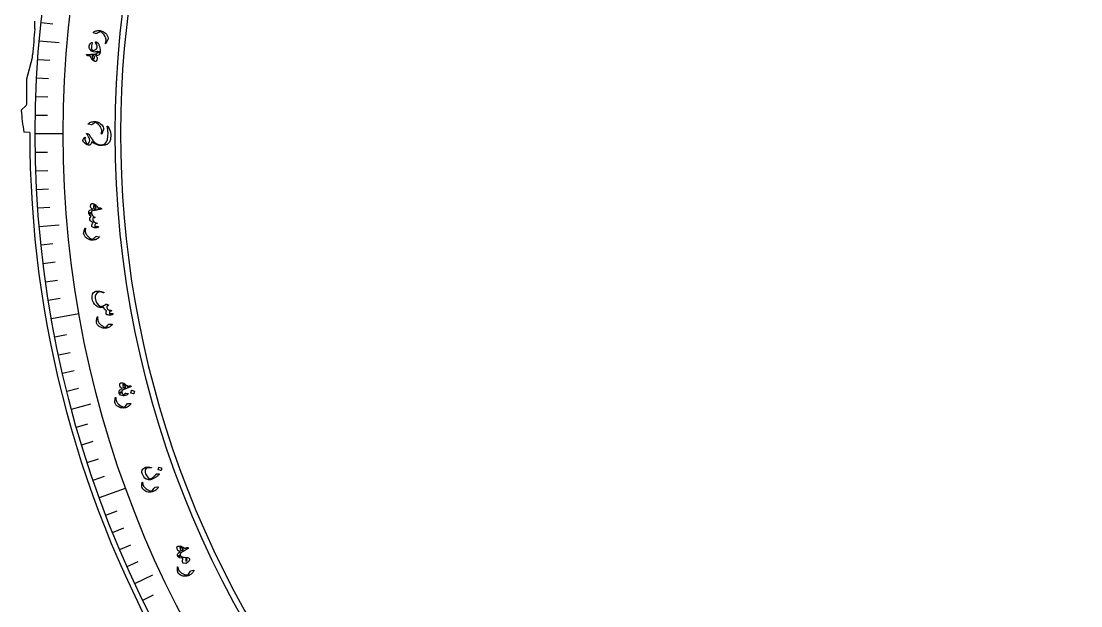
# Model space of a CAD drawing. Header units: millimetres. Extents: x -86 to 86, y -85 to 109.
# Drawn here: x -85.7 to -1.4, y -37.5 to 8.9 of the extents above; entities that cross this region are included whole.
import ezdxf

# ---------------------------------------------------------------- set-up
doc = ezdxf.new("R2010")
doc.units = ezdxf.units.MM
for name, color, linetype in [('CUT_INNER', 6, 'Continuous'), ('CUT_OUTER', 1, 'Continuous'), ('ENGRAVE', 7, 'Continuous'), ('ENGRAVE_FINE', 8, 'Continuous'), ('TEXT', 5, 'Continuous')]:
    doc.layers.add(name, color=color, linetype=linetype)

msp = doc.modelspace()

# ---------------------------------------------------------------- linework, layer by layer
at = {"layer": 'CUT_INNER'}
msp.add_arc((0, 0), 77.775, 126.210938, 87.539062, dxfattribs=at)
at = {"layer": 'CUT_OUTER'}
for points in [[(-84.5903, 8.3354), (-84.5903, 8.9359)], [(-85.2439, 2.3554), (-85.2439, 4.3606), (-85.2438, 4.3639), (-85.2431, 4.3671), (-84.784, 6.0506), (-84.7697, 6.253)], [(-85.6798, 1.8572), (-85.6773, 1.8599), (-85.2879, 2.2494)], [(-84.9997, 0.0938), (-85.4586, 0.1129), (-85.4622, 0.1132)]]:
    msp.add_lwpolyline(points, dxfattribs=at)
for centre, radius, start, end in [((-0.0796, 0.0064), 84.9202, 174.371327, 175.781581), ((-68.2463, 3.1465), 17.4811, 184.229735, 189.992433), ((-85.3939, 2.3554), 0.15, 315, 360), ((0.0001, -0.0001), 84.9999, 179.936691, 0.00008)]:
    msp.add_arc(centre, radius, start, end, dxfattribs=at)
at = {"layer": 'ENGRAVE'}
for points in [[(-84.2447, 7.3705), (-82.6612, 7.2319)], [(-84.5665, 0), (-82.3412, 0)], [(-84.2447, -7.3705), (-82.6612, -7.2319)], [(-83.2817, -14.6848), (-81.0903, -14.2984)], [(-81.685, -21.8874), (-80.1496, -21.476)], [(-79.4665, -28.9234), (-77.3754, -28.1623)], [(-76.6433, -35.7393), (-75.2027, -35.0676)]]:
    msp.add_lwpolyline(points, dxfattribs=at)
for radius in [84.5665, 82.3412, 78.2085]:
    msp.add_circle((0, 0), radius, dxfattribs=at)
at = {"layer": 'ENGRAVE_FINE'}
for points in [[(-84.1032, 8.8396), (-83.1548, 8.7399)], [(-84.3605, 5.8991), (-83.4091, 5.8325)], [(-84.4506, 4.4259), (-83.4982, 4.376)], [(-84.515, 2.9513), (-83.5619, 2.918)], [(-84.5536, 1.4759), (-83.6001, 1.4592)], [(-84.5536, -1.4759), (-83.6001, -1.4592)], [(-84.515, -2.9513), (-83.5619, -2.918)], [(-84.4506, -4.4259), (-83.4982, -4.376)], [(-84.3605, -5.8991), (-83.4091, -5.8325)], [(-84.1032, -8.8396), (-83.1548, -8.7399)], [(-83.9362, -10.3061), (-82.9896, -10.1898)], [(-83.7435, -11.7694), (-82.7991, -11.6367)], [(-83.5253, -13.2291), (-82.5834, -13.0799)], [(-83.0128, -16.136), (-82.0766, -15.9541)], [(-82.7185, -17.5824), (-81.7857, -17.3841)], [(-82.3991, -19.0233), (-81.4698, -18.8088)], [(-82.0545, -20.4585), (-81.1291, -20.2278)], [(-81.2905, -23.3097), (-80.3738, -23.0468)], [(-80.8713, -24.7249), (-79.9593, -24.446)], [(-80.4275, -26.1325), (-79.5205, -25.8378)], [(-79.9592, -27.5322), (-79.0575, -27.2217)], [(-78.9496, -30.3059), (-78.0593, -29.9641)], [(-78.4087, -31.6792), (-77.5244, -31.3219)], [(-77.8439, -33.0428), (-76.966, -32.6701)], [(-77.2553, -34.3963), (-76.3841, -34.0084)], [(-76.0079, -37.0715), (-75.1507, -36.6534)]]:
    msp.add_lwpolyline(points, dxfattribs=at)
at = {"layer": 'TEXT'}
for points in [[(-79.9352, 8.0247), (-79.9393, 8.0265), (-79.9426, 8.0285), (-79.9449, 8.0307), (-79.9463, 8.033), (-79.9462, 8.0398), (-79.9424, 8.0476), (-79.935, 8.0566), (-79.9238, 8.0667), (-79.8681, 8.1048), (-79.8051, 8.1361), (-79.7346, 8.1606), (-79.6568, 8.1783), (-79.5737, 8.1897), (-79.4927, 8.1936), (-79.4136, 8.1899), (-79.3365, 8.1787), (-79.2367, 8.1473), (-79.1423, 8.1029), (-79.0535, 8.0455), (-78.9701, 7.9752), (-78.8963, 7.8939), (-78.8386, 7.8036), (-78.7968, 7.7045), (-78.771, 7.5964), (-78.7677, 7.5677), (-78.7687, 7.5395), (-78.7742, 7.5117), (-78.7841, 7.4844), (-78.8131, 7.4219), (-78.8398, 7.3655), (-78.8643, 7.3152), (-78.8865, 7.271), (-78.9065, 7.233), (-78.9242, 7.2015), (-78.9397, 7.1764), (-78.9529, 7.1578), (-78.9569, 7.154), (-78.9607, 7.1514), (-78.9644, 7.15), (-78.968, 7.1497), (-78.9725, 7.1506), (-78.9767, 7.1523), (-78.9805, 7.1548), (-78.9839, 7.1582), (-78.9864, 7.1624), (-78.9873, 7.1674), (-78.9866, 7.1731), (-78.9844, 7.1795), (-78.9698, 7.2187), (-78.9574, 7.2562), (-78.947, 7.2922), (-78.9386, 7.3266), (-78.9324, 7.3596), (-78.9281, 7.3917), (-78.9258, 7.4228), (-78.9256, 7.4529), (-78.9276, 7.4832), (-78.932, 7.5147), (-78.9388, 7.5475), (-78.948, 7.5815), (-78.9598, 7.6168), (-78.9742, 7.6535), (-78.9913, 7.6915), (-79.0112, 7.7307), (-79.0763, 7.8421), (-79.1494, 7.9393), (-79.2303, 8.0224), (-79.3192, 8.0913), (-79.3265, 8.0959), (-79.3351, 8.0989), (-79.3451, 8.1002), (-79.3565, 8.0999), (-79.4254, 8.0819), (-79.5031, 8.0505), (-79.5896, 8.0056), (-79.6849, 7.9471), (-79.6908, 7.9447), (-79.6961, 7.9434), (-79.7005, 7.9433), (-79.7043, 7.9442)], [(-79.7286, 7.2901), (-79.5924, 7.2134), (-79.5791, 7.204), (-79.5684, 7.1951), (-79.5603, 7.1868), (-79.5549, 7.179), (-79.533, 7.14), (-79.5129, 7.0986), (-79.4947, 7.0546), (-79.4783, 7.0081), (-79.4634, 6.9593), (-79.4497, 6.9082), (-79.4373, 6.8549), (-79.426, 6.7993), (-79.4098, 6.6958), (-79.4019, 6.605), (-79.4024, 6.5268), (-79.4113, 6.4611), (-79.4249, 6.4368), (-79.4491, 6.422), (-79.4838, 6.4167), (-79.5291, 6.4208), (-79.5695, 6.4301), (-79.599, 6.4413), (-79.6176, 6.4542), (-79.6253, 6.469), (-79.6251, 6.4714), (-79.625, 6.4737), (-79.6248, 6.4761), (-79.6246, 6.4784), (-79.6214, 6.4959), (-79.6194, 6.5131), (-79.6186, 6.5301), (-79.619, 6.547), (-79.6638, 6.5218), (-79.7126, 6.5035), (-79.7652, 6.492), (-79.8218, 6.4873), (-79.9219, 6.4941), (-80.0095, 6.5187), (-80.0846, 6.5612), (-80.1471, 6.6215), (-80.2039, 6.6973), (-80.2462, 6.7706), (-80.2741, 6.8411), (-80.2875, 6.909), (-80.2812, 6.9805), (-80.2476, 7.0591), (-80.1867, 7.1449), (-80.0986, 7.2377), (-80.0853, 7.2479), (-80.0717, 7.252), (-80.0577, 7.2502), (-80.0433, 7.2423), (-80.0326, 7.2319), (-80.0274, 7.2199), (-80.0277, 7.2063), (-80.0336, 7.1911), (-80.0758, 7.0822), (-80.0972, 6.9711), (-80.0977, 6.8578), (-80.0774, 6.7426), (-80.0623, 6.6963), (-80.0443, 6.6603), (-80.0234, 6.6345), (-79.9995, 6.6189), (-79.968, 6.613), (-79.9267, 6.6188), (-79.8755, 6.6364), (-79.8143, 6.6656), (-79.7519, 6.702), (-79.7045, 6.7374), (-79.6721, 6.7715), (-79.6546, 6.8046), (-79.6408, 6.8785), (-79.6429, 6.9542), (-79.6609, 7.0315), (-79.6947, 7.1106), (-79.7359, 7.1835), (-79.7552, 7.221), (-79.7657, 7.2506), (-79.7673, 7.2722), (-79.76, 7.2858), (-79.7523, 7.291), (-79.7444, 7.2934), (-79.7366, 7.2931), (-79.7286, 7.2901)], [(-80.4749, 6.2521), (-80.4886, 6.2672), (-80.4895, 6.2784), (-80.4776, 6.2856), (-80.4529, 6.2888), (-80.4381, 6.2893), (-80.4176, 6.2902), (-80.3914, 6.2916), (-80.3596, 6.2935), (-80.3217, 6.2956), (-80.2775, 6.2978), (-80.2271, 6.3002), (-80.1705, 6.3026), (-80.1147, 6.305), (-80.0649, 6.3072), (-80.0208, 6.309), (-79.9826, 6.3105), (-79.9504, 6.3118), (-79.9243, 6.3128), (-79.9044, 6.3135), (-79.8906, 6.314), (-79.8032, 6.3193), (-79.7348, 6.3314), (-79.6851, 6.3504), (-79.6543, 6.3762), (-79.6416, 6.3951), (-79.6324, 6.4184), (-79.6267, 6.4462), (-79.6246, 6.4784), (-79.6199, 6.4972), (-79.6094, 6.5111), (-79.593, 6.52), (-79.5708, 6.524), (-79.5444, 6.5239), (-79.5179, 6.5208), (-79.4915, 6.5148), (-79.4649, 6.5058), (-79.4425, 6.4952), (-79.4261, 6.4842), (-79.4157, 6.4729), (-79.4113, 6.4611), (-79.4169, 6.3994), (-79.4324, 6.3472), (-79.4579, 6.3043), (-79.4933, 6.2707), (-79.5436, 6.2441), (-79.6085, 6.224), (-79.6881, 6.2103), (-79.7824, 6.203), (-79.7283, 6.1652), (-79.6863, 6.1278), (-79.6565, 6.0907), (-79.6389, 6.054), (-79.6338, 6.0249), (-79.6335, 5.9912), (-79.638, 5.9528), (-79.6473, 5.9097), (-79.6611, 5.8645), (-79.6761, 5.8268), (-79.6923, 5.7966), (-79.7097, 5.774), (-79.7305, 5.7562), (-79.7518, 5.7449), (-79.7734, 5.7402), (-79.7955, 5.7421), (-79.8226, 5.7496), (-79.8525, 5.7611), (-79.885, 5.7767), (-79.9202, 5.7964), (-79.9555, 5.818), (-79.9834, 5.8368), (-80.0042, 5.8526), (-80.0177, 5.8655), (-80.0715, 5.9358), (-80.1213, 6.0118), (-80.1669, 6.0935), (-80.2085, 6.1811), (-80.2542, 6.1815), (-80.2937, 6.1823), (-80.3268, 6.1835), (-80.3537, 6.1851), (-80.3761, 6.1881), (-80.3959, 6.1937), (-80.4132, 6.2018), (-80.4279, 6.2124)], [(-80.0627, 6.1866), (-80.0398, 6.0982), (-80.009, 6.0224), (-79.9704, 5.9593), (-79.9239, 5.9087), (-79.9173, 5.9051), (-79.9111, 5.9048), (-79.9052, 5.9078), (-79.8997, 5.9141), (-79.8873, 5.938), (-79.8772, 5.9642), (-79.8695, 5.9927), (-79.8641, 6.0234), (-79.8611, 6.0564), (-79.8604, 6.0917), (-79.8621, 6.1292), (-79.8661, 6.169), (-79.8676, 6.1752), (-79.8705, 6.1819), (-79.8749, 6.1889), (-79.8807, 6.1964), (-79.9002, 6.1965), (-79.9206, 6.1962), (-79.942, 6.1955), (-79.9643, 6.1945), (-79.9875, 6.1931), (-80.0116, 6.1913), (-80.0367, 6.1891), (-80.0627, 6.1866)], [(-80.3334, 0.7545), (-80.3377, 0.7558), (-80.3411, 0.7575), (-80.3436, 0.7595), (-80.3453, 0.7617), (-80.3458, 0.7684), (-80.3427, 0.7766), (-80.3361, 0.7862), (-80.3259, 0.7973), (-80.2739, 0.8403), (-80.2139, 0.8771), (-80.146, 0.9079), (-80.0701, 0.9326), (-79.9884, 0.9515), (-79.908, 0.9627), (-79.8289, 0.9662), (-79.7511, 0.962), (-79.6489, 0.9398), (-79.5509, 0.9041), (-79.4573, 0.855), (-79.3679, 0.7925), (-79.287, 0.7182), (-79.2213, 0.6335), (-79.1707, 0.5386), (-79.1353, 0.4332), (-79.1293, 0.405), (-79.1278, 0.3768), (-79.1308, 0.3487), (-79.1382, 0.3205), (-79.1614, 0.2557), (-79.1829, 0.1971), (-79.2027, 0.1448), (-79.2208, 0.0987), (-79.2373, 0.0591), (-79.2521, 0.0262), (-79.2652, -0.0002), (-79.2767, -0.02), (-79.2803, -0.0241), (-79.2839, -0.0271), (-79.2874, -0.0288), (-79.291, -0.0294), (-79.2956, -0.029), (-79.2999, -0.0276), (-79.3039, -0.0254), (-79.3076, -0.0224), (-79.3105, -0.0184), (-79.3118, -0.0135), (-79.3116, -0.0078), (-79.31, -0.0012), (-79.2991, 0.0391), (-79.2901, 0.0776), (-79.283, 0.1144), (-79.2778, 0.1494), (-79.2745, 0.1829), (-79.2732, 0.2152), (-79.2737, 0.2464), (-79.2762, 0.2764), (-79.281, 0.3063), (-79.2882, 0.3373), (-79.2979, 0.3693), (-79.3102, 0.4024), (-79.3251, 0.4366), (-79.3428, 0.4718), (-79.3633, 0.508), (-79.3866, 0.5453), (-79.4616, 0.6503), (-79.5431, 0.7406), (-79.6312, 0.816), (-79.726, 0.8765), (-79.7336, 0.8805), (-79.7425, 0.8826), (-79.7526, 0.883), (-79.7639, 0.8817), (-79.8309, 0.8575), (-79.9055, 0.8192), (-79.9876, 0.7666), (-80.0772, 0.6998), (-80.0829, 0.6969), (-80.0879, 0.6951), (-80.0924, 0.6946), (-80.0962, 0.6952)], [(-80.7626, -0.6051), (-80.773, -0.5676), (-80.7727, -0.5267), (-80.7617, -0.4824), (-80.7399, -0.4348), (-80.7257, -0.4106), (-80.7114, -0.3883), (-80.6968, -0.3679), (-80.6821, -0.3495), (-80.6674, -0.3331), (-80.6528, -0.3186), (-80.6384, -0.3061), (-80.6241, -0.2955), (-80.6102, -0.2884), (-80.6015, -0.2912), (-80.5982, -0.3039), (-80.6002, -0.3265), (-80.609, -0.4696), (-80.5772, -0.6019), (-80.5049, -0.7234), (-80.3921, -0.8337), (-80.3848, -0.8368), (-80.3772, -0.8366), (-80.3694, -0.8331), (-80.3613, -0.8263), (-80.297, -0.7386), (-80.2548, -0.6442), (-80.2344, -0.5428), (-80.236, -0.4345), (-80.2399, -0.415), (-80.2493, -0.3899), (-80.264, -0.3592), (-80.284, -0.3228), (-80.3247, -0.2565), (-80.3605, -0.1979), (-80.3915, -0.147), (-80.4177, -0.1038), (-80.4392, -0.0683), (-80.4558, -0.0406), (-80.4677, -0.0206), (-80.4749, -0.0084), (-80.4804, 0.0091), (-80.4755, 0.0185), (-80.4602, 0.0198), (-80.4345, 0.0131), (-80.367, -0.0127), (-80.3168, -0.0352), (-80.2838, -0.0543), (-80.268, -0.0703), (-80.2447, -0.1193), (-80.2176, -0.1711), (-80.1868, -0.2257), (-80.1522, -0.283), (-80.1139, -0.3431), (-80.0718, -0.406), (-80.0259, -0.4716), (-79.9762, -0.5399), (-79.8529, -0.6765), (-79.7086, -0.7793), (-79.5434, -0.8485), (-79.3574, -0.8842), (-79.2563, -0.8849), (-79.1626, -0.868), (-79.0762, -0.8336), (-78.9971, -0.7818), (-78.8916, -0.6536), (-78.8201, -0.466), (-78.7823, -0.219), (-78.7775, 0.0877), (-78.7804, 0.1351), (-78.7844, 0.1861), (-78.7896, 0.2409), (-78.796, 0.2993), (-78.8036, 0.3612), (-78.8126, 0.4265), (-78.823, 0.4952), (-78.8349, 0.5673), (-78.8361, 0.5797), (-78.8353, 0.5889), (-78.8325, 0.5949), (-78.8275, 0.5976), (-78.8036, 0.5859), (-78.7673, 0.5393), (-78.7188, 0.458), (-78.6579, 0.3419), (-78.6244, 0.2715), (-78.5995, 0.2099), (-78.5832, 0.1571), (-78.5754, 0.1131), (-78.5629, -0.0507), (-78.5609, -0.1993), (-78.5694, -0.3328), (-78.5884, -0.4512), (-78.6716, -0.6752), (-78.8058, -0.8337), (-78.9912, -0.9265), (-79.2282, -0.9533), (-79.4777, -0.9295), (-79.6981, -0.8703), (-79.8894, -0.7755), (-80.0515, -0.6449), (-80.0891, -0.7311), (-80.1273, -0.8013), (-80.1663, -0.8555), (-80.206, -0.8937), (-80.2221, -0.9041), (-80.2397, -0.9113), (-80.2588, -0.9153), (-80.2795, -0.916), (-80.3351, -0.9084), (-80.3879, -0.8963), (-80.4377, -0.8797), (-80.4846, -0.8586), (-80.579, -0.8024), (-80.6569, -0.7413), (-80.7181, -0.6756), (-80.7626, -0.6051)], [(-79.2916, -5.9495), (-79.2757, -5.9622), (-79.2731, -5.973), (-79.2838, -5.9817), (-79.3077, -5.9886), (-79.3222, -5.9913), (-79.3423, -5.9953), (-79.368, -6.0007), (-79.3993, -6.0073), (-79.4364, -6.0152), (-79.4796, -6.0241), (-79.5291, -6.0341), (-79.5847, -6.0451), (-79.6394, -6.056), (-79.6884, -6.0658), (-79.7316, -6.0744), (-79.7691, -6.0817), (-79.8007, -6.088), (-79.8264, -6.093), (-79.846, -6.0968), (-79.8595, -6.0994), (-79.945, -6.1181), (-80.0108, -6.1408), (-80.0568, -6.1673), (-80.0833, -6.1977), (-80.0928, -6.2185), (-80.0982, -6.2431), (-80.0994, -6.2716), (-80.0964, -6.304), (-80.098, -6.3234), (-80.1062, -6.3388), (-80.1209, -6.3503), (-80.1422, -6.3578), (-80.1683, -6.362), (-80.1949, -6.3632), (-80.222, -6.3614), (-80.2496, -6.3567), (-80.2734, -6.3498), (-80.2914, -6.3415), (-80.3035, -6.3318), (-80.3097, -6.3207), (-80.314, -6.2583), (-80.3069, -6.2036), (-80.2885, -6.1568), (-80.2587, -6.1179), (-80.2131, -6.0836), (-80.1521, -6.0535), (-80.0755, -6.0277), (-79.9834, -6.0062), (-80.0427, -5.9769), (-80.0898, -5.9461), (-80.1248, -5.9137), (-80.1477, -5.8798), (-80.1571, -5.8517), (-80.1624, -5.8181), (-80.1636, -5.7792), (-80.1606, -5.7349), (-80.1535, -5.688), (-80.1441, -5.6483), (-80.1324, -5.616), (-80.1184, -5.5909), (-80.1003, -5.5703), (-80.0809, -5.5561), (-80.0601, -5.5484), (-80.038, -5.5471), (-80.0101, -5.5507), (-79.9789, -5.558), (-79.9445, -5.5688), (-79.9068, -5.5833), (-79.8689, -5.5997), (-79.8385, -5.6143), (-79.8157, -5.6269), (-79.8005, -5.6378), (-79.7372, -5.6993), (-79.6769, -5.7669), (-79.6197, -5.8405), (-79.5655, -5.9202), (-79.5203, -5.9137), (-79.4812, -5.9086), (-79.4482, -5.9048), (-79.4214, -5.9024), (-79.3988, -5.902), (-79.3784, -5.9045), (-79.3601, -5.9098), (-79.344, -5.9179)], [(-79.7089, -5.9475), (-79.7447, -5.8639), (-79.7864, -5.7938), (-79.8338, -5.7371), (-79.8871, -5.6939), (-79.8941, -5.6913), (-79.9003, -5.6919), (-79.9057, -5.6957), (-79.9103, -5.7027), (-79.9191, -5.7282), (-79.9253, -5.7556), (-79.9287, -5.7849), (-79.9295, -5.8161), (-79.9276, -5.8492), (-79.9231, -5.8842), (-79.9158, -5.9211), (-79.9058, -5.9598), (-79.9035, -5.9658), (-79.8996, -5.9719), (-79.8942, -5.9782), (-79.8873, -5.9847), (-79.868, -5.9818), (-79.8478, -5.9784), (-79.8268, -5.9746), (-79.8049, -5.9702), (-79.7822, -5.9653), (-79.7586, -5.9599), (-79.7342, -5.9539), (-79.7089, -5.9475)], [(-79.5358, -7.4129), (-79.5318, -7.4178), (-79.5324, -7.4239), (-79.5377, -7.4314), (-79.5476, -7.4402), (-79.5649, -7.4503), (-79.59, -7.4591), (-79.6231, -7.4665), (-79.664, -7.4726), (-79.7107, -7.4777), (-79.7565, -7.4795), (-79.8014, -7.4778), (-79.8454, -7.4729), (-79.9319, -7.4543), (-79.995, -7.4306), (-80.0347, -7.4016), (-80.051, -7.3675), (-80.0537, -7.2835), (-80.039, -7.2042), (-80.0067, -7.1296), (-79.957, -7.0599), (-80.0484, -7.0231), (-80.1212, -6.9762), (-80.1755, -6.9192), (-80.2113, -6.8521), (-80.224, -6.7796), (-80.2118, -6.7041), (-80.1748, -6.6257), (-80.1129, -6.5445), (-80.1956, -6.4896), (-80.256, -6.4339), (-80.294, -6.3776), (-80.3097, -6.3207), (-80.3041, -6.3086), (-80.2854, -6.2961), (-80.2537, -6.2831), (-80.2088, -6.2697), (-80.164, -6.2626), (-80.1304, -6.266), (-80.1079, -6.2797), (-80.0964, -6.304), (-80.063, -6.4116), (-80.0071, -6.5036), (-79.9289, -6.5799), (-79.8283, -6.6405), (-79.8228, -6.6438), (-79.8188, -6.6474), (-79.8162, -6.6516), (-79.8151, -6.6561), (-79.8152, -6.6618), (-79.8165, -6.6669), (-79.8191, -6.6716), (-79.823, -6.6758), (-79.8355, -6.6791), (-79.8576, -6.6757), (-79.8891, -6.6657), (-79.9302, -6.649), (-79.9583, -6.6777), (-79.9773, -6.7204), (-79.987, -6.7769), (-79.9874, -6.8473), (-79.9617, -6.9328), (-79.8957, -7.0037), (-79.7895, -7.0599), (-79.643, -7.1012), (-79.6356, -7.1032), (-79.6301, -7.106), (-79.6266, -7.1096), (-79.6252, -7.1139), (-79.6252, -7.1206), (-79.6265, -7.1266), (-79.629, -7.1317), (-79.6328, -7.136), (-79.6384, -7.1395), (-79.6442, -7.1418), (-79.6501, -7.143), (-79.656, -7.1429), (-79.7576, -7.1281), (-79.7797, -7.158), (-79.7983, -7.1932), (-79.8134, -7.2339), (-79.825, -7.2798), (-79.8313, -7.3242), (-79.8305, -7.3574), (-79.8226, -7.3795), (-79.8077, -7.3905), (-79.7863, -7.3926), (-79.7567, -7.3876), (-79.7187, -7.3755), (-79.6724, -7.3565), (-79.6587, -7.3578), (-79.6314, -7.3676), (-79.5904, -7.386), (-79.5358, -7.4129)], [(-79.4739, -8.1905), (-79.4695, -8.1914), (-79.4659, -8.1926), (-79.4632, -8.1943), (-79.4613, -8.1963), (-79.4601, -8.2029), (-79.4622, -8.2113), (-79.4677, -8.2216), (-79.4766, -8.2337), (-79.5234, -8.282), (-79.5788, -8.3254), (-79.6427, -8.3638), (-79.7153, -8.3971), (-79.7941, -8.4254), (-79.8727, -8.446), (-79.9508, -8.4588), (-80.0286, -8.4637), (-80.1327, -8.4534), (-80.2342, -8.4289), (-80.333, -8.3902), (-80.429, -8.3372), (-80.5179, -8.2709), (-80.5927, -8.1922), (-80.6534, -8.1011), (-80.7, -7.9975), (-80.7089, -7.9694), (-80.7134, -7.9408), (-80.7134, -7.9118), (-80.709, -7.8824), (-80.6925, -7.8139), (-80.6771, -7.7521), (-80.6626, -7.6969), (-80.6491, -7.6483), (-80.6366, -7.6064), (-80.625, -7.5715), (-80.6144, -7.5434), (-80.6048, -7.5222), (-80.6017, -7.5177), (-80.5984, -7.5144), (-80.595, -7.5123), (-80.5915, -7.5113), (-80.5869, -7.5113), (-80.5825, -7.5123), (-80.5783, -7.5142), (-80.5743, -7.517), (-80.5711, -7.5207), (-80.5693, -7.5255), (-80.5689, -7.5314), (-80.5699, -7.5383), (-80.5769, -7.5802), (-80.5822, -7.6202), (-80.5857, -7.6582), (-80.5874, -7.6943), (-80.5873, -7.7287), (-80.5854, -7.7617), (-80.5817, -7.7933), (-80.5762, -7.8235), (-80.5684, -7.8535), (-80.558, -7.8842), (-80.545, -7.9157), (-80.5293, -7.948), (-80.5109, -7.9811), (-80.4895, -8.015), (-80.4653, -8.0495), (-80.4381, -8.0849), (-80.352, -8.183), (-80.2608, -8.265), (-80.1647, -8.3309), (-80.0636, -8.3809), (-80.0555, -8.384), (-80.0464, -8.3851), (-80.0363, -8.3844), (-80.0252, -8.3817), (-79.9615, -8.3499), (-79.8918, -8.303), (-79.8162, -8.2413), (-79.7346, -8.1648), (-79.7293, -8.1612), (-79.7245, -8.1589), (-79.7201, -8.1579), (-79.7162, -8.1581)], [(-78.4019, -14.2986), (-78.391, -14.3008), (-78.3827, -14.3047), (-78.3771, -14.3103), (-78.3743, -14.3176), (-78.3737, -14.3276), (-78.3757, -14.3365), (-78.3803, -14.3444), (-78.3875, -14.3513), (-78.4143, -14.3699), (-78.4488, -14.386), (-78.491, -14.3996), (-78.5409, -14.4107), (-78.624, -14.4206), (-78.7048, -14.4196), (-78.7835, -14.4076), (-78.8599, -14.3846), (-78.8789, -14.3753), (-78.8944, -14.3642), (-78.9063, -14.3513), (-78.9145, -14.3365), (-78.9286, -14.2799), (-78.9296, -14.2165), (-78.9176, -14.1462), (-78.8926, -14.0691), (-78.9844, -14.0242), (-79.0508, -13.9636), (-79.0918, -13.8872), (-79.1075, -13.7951), (-79.1574, -13.8008), (-79.2057, -13.8047), (-79.2523, -13.807), (-79.2972, -13.8076), (-79.3407, -13.8066), (-79.3831, -13.8041), (-79.4245, -13.8), (-79.4648, -13.7943), (-79.5385, -13.7776), (-79.6088, -13.7499), (-79.6754, -13.7112), (-79.7386, -13.6615), (-79.8528, -13.5392), (-79.9413, -13.404), (-80.0039, -13.2561), (-80.0406, -13.0955), (-80.0458, -12.9088), (-80.0049, -12.7541), (-79.9179, -12.6316), (-79.7852, -12.5414), (-79.735, -12.5241), (-79.6742, -12.513), (-79.6027, -12.5081), (-79.5207, -12.5095), (-79.4297, -12.5179), (-79.3338, -12.5349), (-79.2329, -12.5604), (-79.127, -12.5943), (-79.1202, -12.5973), (-79.115, -12.6015), (-79.1115, -12.6068), (-79.1096, -12.6132), (-79.1091, -12.6199), (-79.1099, -12.6259), (-79.1121, -12.6312), (-79.1156, -12.6358), (-79.1212, -12.6394), (-79.1273, -12.6413), (-79.1341, -12.6415), (-79.1414, -12.64), (-79.2819, -12.5979), (-79.3956, -12.5743), (-79.4825, -12.5693), (-79.5428, -12.5831), (-79.6676, -12.664), (-79.7502, -12.7736), (-79.7904, -12.9118), (-79.7881, -13.0785), (-79.7361, -13.3037), (-79.6466, -13.4865), (-79.5199, -13.6268), (-79.3562, -13.7245), (-79.2623, -13.7078), (-79.1657, -13.6752), (-79.0664, -13.6268), (-78.9644, -13.5626), (-78.9542, -13.555), (-78.9448, -13.5502), (-78.9361, -13.5483), (-78.9281, -13.5492), (-78.8998, -13.5573), (-78.8732, -13.5651), (-78.8483, -13.5725), (-78.8252, -13.5797), (-78.804, -13.5866), (-78.7851, -13.5932), (-78.7686, -13.5997), (-78.7543, -13.606), (-78.748, -13.6099), (-78.745, -13.6146), (-78.7451, -13.6202), (-78.7483, -13.6266), (-78.751, -13.6301), (-78.7553, -13.635), (-78.7611, -13.6414), (-78.7685, -13.6493), (-78.7775, -13.6584), (-78.7881, -13.6684), (-78.8004, -13.6793), (-78.8143, -13.691), (-78.841, -13.7146), (-78.86, -13.7339), (-78.8713, -13.7488), (-78.8748, -13.7594), (-78.8693, -13.8211), (-78.8482, -13.8802), (-78.8116, -13.9364), (-78.7594, -13.9898), (-78.728, -14.007), (-78.6791, -14.0207), (-78.6127, -14.031), (-78.5287, -14.0378), (-78.5208, -14.0385), (-78.5137, -14.0411), (-78.5074, -14.0457), (-78.502, -14.0523), (-78.4981, -14.0586), (-78.4961, -14.065), (-78.4959, -14.0715), (-78.4974, -14.0779), (-78.5104, -14.0894), (-78.5373, -14.0977), (-78.5781, -14.1027), (-78.6327, -14.1046), (-78.6532, -14.1569), (-78.6631, -14.2106), (-78.6625, -14.2658), (-78.6513, -14.3224), (-78.6343, -14.3186), (-78.6209, -14.3138), (-78.6109, -14.3083), (-78.6043, -14.3018), (-78.5984, -14.2947), (-78.592, -14.2899), (-78.5852, -14.2875), (-78.578, -14.2874)], [(-78.4475, -15.1383), (-78.443, -15.1388), (-78.4394, -15.1397), (-78.4365, -15.1412), (-78.4345, -15.143), (-78.4327, -15.1495), (-78.434, -15.158), (-78.4386, -15.1687), (-78.4464, -15.1816), (-78.4888, -15.2339), (-78.5402, -15.2819), (-78.6005, -15.3257), (-78.6698, -15.3653), (-78.7459, -15.4005), (-78.8223, -15.4279), (-78.899, -15.4474), (-78.9761, -15.4592), (-79.0807, -15.458), (-79.184, -15.4425), (-79.2858, -15.4126), (-79.3861, -15.3683), (-79.4804, -15.3101), (-79.5618, -15.2383), (-79.6303, -15.1528), (-79.6859, -15.0538), (-79.6972, -15.0265), (-79.7042, -14.9985), (-79.7067, -14.9695), (-79.7049, -14.9398), (-79.6946, -14.8702), (-79.6846, -14.8073), (-79.675, -14.751), (-79.6658, -14.7014), (-79.657, -14.6586), (-79.6486, -14.6228), (-79.6405, -14.5939), (-79.6328, -14.5719), (-79.63, -14.5672), (-79.6271, -14.5636), (-79.6239, -14.5612), (-79.6205, -14.5599), (-79.6159, -14.5595), (-79.6114, -14.5601), (-79.6071, -14.5616), (-79.6028, -14.564), (-79.5993, -14.5675), (-79.5971, -14.5721), (-79.5962, -14.5779), (-79.5966, -14.5848), (-79.5999, -14.6273), (-79.6016, -14.6676), (-79.6018, -14.7058), (-79.6003, -14.7418), (-79.5972, -14.7761), (-79.5924, -14.8088), (-79.5859, -14.8399), (-79.5778, -14.8696), (-79.5674, -14.8987), (-79.5543, -14.9284), (-79.5386, -14.9587), (-79.5202, -14.9895), (-79.4989, -15.0208), (-79.4747, -15.0527), (-79.4475, -15.085), (-79.4172, -15.1178), (-79.3229, -15.2079), (-79.2249, -15.2816), (-79.1233, -15.3389), (-79.0182, -15.3798), (-79.0099, -15.3821), (-79.0007, -15.3825), (-78.9907, -15.3808), (-78.9799, -15.3772), (-78.9192, -15.3399), (-78.854, -15.2871), (-78.7841, -15.219), (-78.7095, -15.1356), (-78.7045, -15.1316), (-78.6999, -15.1289), (-78.6956, -15.1275), (-78.6917, -15.1273)], [(-76.9425, -20.0598), (-76.9247, -20.0694), (-76.9202, -20.0795), (-76.9291, -20.0901), (-76.9514, -20.1011), (-76.9652, -20.1064), (-76.9843, -20.114), (-77.0086, -20.1238), (-77.0381, -20.136), (-77.0732, -20.1503), (-77.1142, -20.1669), (-77.1611, -20.1855), (-77.2138, -20.2064), (-77.2657, -20.2269), (-77.3121, -20.2453), (-77.3531, -20.2614), (-77.3887, -20.2754), (-77.4187, -20.2872), (-77.443, -20.2967), (-77.4616, -20.304), (-77.4745, -20.309), (-77.5552, -20.3427), (-77.6158, -20.3768), (-77.6564, -20.4112), (-77.6769, -20.4458), (-77.6826, -20.468), (-77.6835, -20.4932), (-77.6796, -20.5214), (-77.6709, -20.5527), (-77.669, -20.5721), (-77.6742, -20.5887), (-77.6867, -20.6027), (-77.7063, -20.6139), (-77.7312, -20.6227), (-77.7571, -20.6286), (-77.7841, -20.6318), (-77.8121, -20.6321), (-77.8368, -20.6295), (-77.856, -20.6245), (-77.8696, -20.6172), (-77.8777, -20.6074), (-77.8931, -20.5468), (-77.8959, -20.4917), (-77.8862, -20.4424), (-77.8638, -20.3987), (-77.8252, -20.3568), (-77.7705, -20.3163), (-77.6998, -20.2772), (-77.613, -20.2395), (-77.6766, -20.2213), (-77.7285, -20.1994), (-77.7687, -20.1739), (-77.7973, -20.1446), (-77.8116, -20.1186), (-77.8228, -20.0866), (-77.8309, -20.0485), (-77.836, -20.0044), (-77.8374, -19.9569), (-77.8353, -19.9162), (-77.8295, -19.8823), (-77.8202, -19.8551), (-77.8061, -19.8316), (-77.7896, -19.8141), (-77.7705, -19.8028), (-77.749, -19.7977), (-77.7209, -19.7962), (-77.6889, -19.7977), (-77.6531, -19.8022), (-77.6134, -19.8097), (-77.5732, -19.8191), (-77.5407, -19.8279), (-77.516, -19.8363), (-77.4991, -19.8443), (-77.4258, -19.8934), (-77.3543, -19.9491), (-77.2849, -20.0113), (-77.2173, -20.08), (-77.1739, -20.0655), (-77.1364, -20.0535), (-77.1047, -20.0439), (-77.0787, -20.0367), (-77.0566, -20.0323), (-77.036, -20.031), (-77.0171, -20.033), (-76.9998, -20.0381)], [(-77.3535, -20.1326), (-77.4037, -20.0568), (-77.4572, -19.9953), (-77.514, -19.948), (-77.5742, -19.915), (-77.5816, -19.9137), (-77.5876, -19.9154), (-77.5922, -19.9201), (-77.5955, -19.9278), (-77.5996, -19.9545), (-77.6007, -19.9826), (-77.5989, -20.012), (-77.5941, -20.0429), (-77.5863, -20.0751), (-77.5755, -20.1087), (-77.5618, -20.1437), (-77.545, -20.18), (-77.5416, -20.1854), (-77.5367, -20.1907), (-77.5303, -20.196), (-77.5223, -20.2011), (-77.5038, -20.1948), (-77.4846, -20.1879), (-77.4646, -20.1803), (-77.4439, -20.1721), (-77.4224, -20.1632), (-77.4002, -20.1536), (-77.3772, -20.1434), (-77.3535, -20.1326)], [(-76.9657, -21.4353), (-76.9611, -21.4354), (-76.9574, -21.436), (-76.9545, -21.4372), (-76.9523, -21.4389), (-76.9499, -21.4452), (-76.9506, -21.4538), (-76.9543, -21.4649), (-76.9611, -21.4783), (-76.9991, -21.5338), (-77.0464, -21.5859), (-77.103, -21.6344), (-77.1689, -21.6795), (-77.2419, -21.7207), (-77.3158, -21.7542), (-77.3907, -21.7799), (-77.4665, -21.7978), (-77.5709, -21.8052), (-77.6751, -21.7981), (-77.779, -21.7765), (-77.8825, -21.7404), (-77.9813, -21.6901), (-78.0682, -21.625), (-78.1434, -21.5454), (-78.2068, -21.4512), (-78.2203, -21.4249), (-78.2295, -21.3975), (-78.2344, -21.3689), (-78.235, -21.3392), (-78.2303, -21.2689), (-78.2254, -21.2054), (-78.2204, -21.1485), (-78.2153, -21.0983), (-78.21, -21.055), (-78.2045, -21.0186), (-78.1988, -20.9891), (-78.1929, -20.9666), (-78.1905, -20.9617), (-78.1878, -20.9578), (-78.1849, -20.9552), (-78.1816, -20.9537), (-78.177, -20.9529), (-78.1725, -20.9531), (-78.168, -20.9542), (-78.1636, -20.9563), (-78.1599, -20.9595), (-78.1573, -20.9639), (-78.1559, -20.9696), (-78.1557, -20.9766), (-78.1556, -21.0191), (-78.1541, -21.0594), (-78.1511, -21.0975), (-78.1467, -21.1333), (-78.1409, -21.1672), (-78.1335, -21.1994), (-78.1245, -21.23), (-78.1139, -21.2588), (-78.1012, -21.287), (-78.0858, -21.3156), (-78.0677, -21.3445), (-78.0468, -21.3737), (-78.0231, -21.4032), (-77.9964, -21.433), (-77.9666, -21.463), (-77.9339, -21.4932), (-77.8325, -21.5755), (-77.7289, -21.641), (-77.623, -21.6899), (-77.5149, -21.7221), (-77.5064, -21.7238), (-77.4973, -21.7234), (-77.4875, -21.7209), (-77.477, -21.7165), (-77.4195, -21.6743), (-77.3587, -21.6165), (-77.2946, -21.5429), (-77.227, -21.4537), (-77.2224, -21.4494), (-77.218, -21.4463), (-77.2138, -21.4445), (-77.21, -21.4441)], [(-77.3562, -20.6169), (-77.1967, -20.6431), (-77.1785, -20.6483), (-77.1702, -20.6568), (-77.1718, -20.6686), (-77.1833, -20.6837), (-77.2212, -20.7159), (-77.2622, -20.7441), (-77.3062, -20.7682), (-77.3534, -20.7883), (-77.404, -20.8042), (-77.4583, -20.8159), (-77.5164, -20.8233), (-77.5782, -20.8265), (-77.6869, -20.8147), (-77.7731, -20.7743), (-77.8367, -20.7052), (-77.8777, -20.6074), (-77.8735, -20.5938), (-77.8547, -20.576), (-77.8213, -20.554), (-77.7733, -20.528), (-77.7468, -20.5171), (-77.7241, -20.5119), (-77.7051, -20.5123), (-77.6898, -20.5182), (-77.6829, -20.5244), (-77.6775, -20.5323), (-77.6735, -20.5417), (-77.6709, -20.5527), (-77.6519, -20.616), (-77.6243, -20.668), (-77.5879, -20.7087), (-77.5428, -20.7381), (-77.5396, -20.7391), (-77.5359, -20.7387), (-77.5316, -20.7369), (-77.5268, -20.7338), (-77.4967, -20.7161), (-77.4673, -20.6939), (-77.4384, -20.6672), (-77.4101, -20.6362), (-77.3991, -20.6255), (-77.3865, -20.6188), (-77.3722, -20.6159), (-77.3562, -20.6169)], [(-76.6915, -20.4616), (-76.6879, -20.4637), (-76.6851, -20.4672), (-76.6831, -20.4722), (-76.682, -20.4786), (-76.6883, -20.5277), (-76.6992, -20.5753), (-76.7148, -20.6214), (-76.7351, -20.6661), (-76.7388, -20.6709), (-76.7429, -20.6737), (-76.7476, -20.6745), (-76.7529, -20.6733), (-76.9562, -20.613), (-76.9614, -20.6101), (-76.9638, -20.6052), (-76.9633, -20.5984), (-76.96, -20.5895), (-76.9571, -20.5819), (-76.9529, -20.5699), (-76.9474, -20.5536), (-76.9406, -20.533), (-76.9326, -20.5078), (-76.9234, -20.4777), (-76.913, -20.4427), (-76.9015, -20.4028), (-76.8992, -20.3973), (-76.8964, -20.3942), (-76.8929, -20.3932), (-76.8889, -20.3946)], [(-74.7105, -27.0732), (-74.7414, -27.1054), (-74.7743, -27.1378), (-74.809, -27.1701), (-74.8456, -27.2026), (-74.8844, -27.2349), (-74.9259, -27.267), (-74.97, -27.2988), (-75.0167, -27.3303), (-75.0638, -27.3599), (-75.1115, -27.3869), (-75.1596, -27.4113), (-75.2082, -27.433), (-75.2575, -27.452), (-75.3076, -27.4686), (-75.3584, -27.4825), (-75.41, -27.4939), (-75.4656, -27.5018), (-75.5188, -27.5043), (-75.5694, -27.5015), (-75.6176, -27.4933), (-75.7366, -27.449), (-75.8429, -27.3722), (-75.9364, -27.263), (-76.017, -27.1212), (-76.0586, -27.0128), (-76.0781, -26.9117), (-76.0757, -26.8182), (-76.0513, -26.7322), (-76.007, -26.6585), (-75.9463, -26.5972), (-75.8693, -26.5483), (-75.776, -26.5117), (-75.6714, -26.4895), (-75.5657, -26.4828), (-75.4589, -26.4918), (-75.3511, -26.5163), (-75.3379, -26.5215), (-75.3293, -26.5281), (-75.3253, -26.5359), (-75.3259, -26.5451), (-75.3302, -26.5549), (-75.3393, -26.5605), (-75.3531, -26.5617), (-75.3715, -26.5586), (-75.5021, -26.5423), (-75.612, -26.5501), (-75.7011, -26.582), (-75.7694, -26.6382), (-75.8137, -26.7127), (-75.8324, -26.8026), (-75.8254, -26.9079), (-75.7926, -27.0285), (-75.728, -27.1653), (-75.6456, -27.2782), (-75.5454, -27.367), (-75.4275, -27.4318), (-75.4239, -27.4327), (-75.419, -27.4325), (-75.413, -27.4313), (-75.4058, -27.429), (-75.351, -27.4054), (-75.2901, -27.3698), (-75.2231, -27.3223), (-75.15, -27.2628), (-75.1139, -27.231), (-75.0804, -27.201), (-75.0497, -27.1725), (-75.0217, -27.1457), (-74.9967, -27.1204), (-74.9747, -27.0966), (-74.9559, -27.0742), (-74.9401, -27.0533), (-74.9317, -27.043), (-74.923, -27.0358), (-74.9143, -27.0317), (-74.9053, -27.0307), (-74.7158, -27.0375), (-74.7039, -27.0403), (-74.6991, -27.0471), (-74.7012, -27.0581), (-74.7105, -27.0732)], [(-74.522, -26.543), (-74.5183, -26.5448), (-74.5152, -26.5481), (-74.5129, -26.5528), (-74.5113, -26.5591), (-74.5136, -26.6084), (-74.5206, -26.6566), (-74.5325, -26.7037), (-74.5491, -26.7498), (-74.5524, -26.7548), (-74.5563, -26.7579), (-74.5609, -26.7591), (-74.5662, -26.7584), (-74.7736, -26.7152), (-74.7791, -26.7127), (-74.7818, -26.7081), (-74.7819, -26.7012), (-74.7793, -26.6922), (-74.777, -26.6843), (-74.7738, -26.6721), (-74.7697, -26.6554), (-74.7646, -26.6344), (-74.7586, -26.6087), (-74.7518, -26.578), (-74.7443, -26.5424), (-74.736, -26.5018), (-74.7342, -26.4962), (-74.7316, -26.4928), (-74.7283, -26.4916), (-74.7241, -26.4926)], [(-74.8033, -28.065), (-74.7988, -28.0647), (-74.795, -28.0651), (-74.792, -28.066), (-74.7897, -28.0675), (-74.7868, -28.0735), (-74.7867, -28.0822), (-74.7894, -28.0935), (-74.795, -28.1075), (-74.828, -28.1661), (-74.8706, -28.2221), (-74.9227, -28.2754), (-74.9845, -28.326), (-75.0536, -28.3735), (-75.1243, -28.4133), (-75.1967, -28.4454), (-75.2706, -28.4699), (-75.374, -28.4863), (-75.4784, -28.4883), (-75.5838, -28.4759), (-75.6901, -28.449), (-75.7928, -28.4074), (-75.8851, -28.3502), (-75.967, -28.2775), (-76.0383, -28.1891), (-76.0541, -28.1642), (-76.0656, -28.1376), (-76.073, -28.1096), (-76.0762, -28.08), (-76.0776, -28.0096), (-76.0784, -27.9459), (-76.0783, -27.8888), (-76.0776, -27.8383), (-76.0761, -27.7947), (-76.0737, -27.7579), (-76.0706, -27.7281), (-76.0667, -27.7052), (-76.0648, -27.7), (-76.0625, -27.696), (-76.0598, -27.6931), (-76.0566, -27.6913), (-76.0521, -27.6901), (-76.0476, -27.6899), (-76.0431, -27.6907), (-76.0385, -27.6924), (-76.0345, -27.6952), (-76.0315, -27.6994), (-76.0296, -27.7049), (-76.0289, -27.7119), (-76.025, -27.7542), (-76.02, -27.7943), (-76.0137, -27.8319), (-76.0062, -27.8672), (-75.9974, -27.9005), (-75.9872, -27.9319), (-75.9756, -27.9616), (-75.9626, -27.9894), (-75.9475, -28.0164), (-75.9297, -28.0435), (-75.9091, -28.0707), (-75.8858, -28.098), (-75.8595, -28.1253), (-75.8303, -28.1526), (-75.7981, -28.1799), (-75.7628, -28.2072), (-75.6546, -28.2803), (-75.5457, -28.3365), (-75.436, -28.376), (-75.3255, -28.3987), (-75.3169, -28.3996), (-75.3078, -28.3984), (-75.2982, -28.3951), (-75.2882, -28.3897), (-75.2346, -28.3428), (-75.1791, -28.2798), (-75.1216, -28.201), (-75.0621, -28.1062), (-75.0578, -28.1014), (-75.0537, -28.098), (-75.0497, -28.0959), (-75.0459, -28.0951)], [(-72.3877, -32.9024), (-72.3685, -32.9088), (-72.3623, -32.918), (-72.3693, -32.93), (-72.3894, -32.9446), (-72.4021, -32.9522), (-72.4196, -32.9629), (-72.4419, -32.9768), (-72.4689, -32.9938), (-72.501, -33.0139), (-72.5386, -33.0372), (-72.5816, -33.0636), (-72.63, -33.0931), (-72.6776, -33.1222), (-72.7202, -33.1482), (-72.7578, -33.1712), (-72.7905, -33.191), (-72.818, -33.2078), (-72.8404, -33.2213), (-72.8574, -33.2316), (-72.8693, -33.2387), (-72.943, -33.2858), (-72.997, -33.3297), (-73.0311, -33.3705), (-73.0454, -33.4081), (-73.0473, -33.4309), (-73.0438, -33.4559), (-73.0351, -33.4831), (-73.0212, -33.5124), (-73.016, -33.5312), (-73.0184, -33.5485), (-73.0282, -33.5644), (-73.0457, -33.5788), (-73.0687, -33.5916), (-73.0932, -33.6019), (-73.1193, -33.6096), (-73.1468, -33.6148), (-73.1716, -33.6164), (-73.1913, -33.6148), (-73.206, -33.6099), (-73.2157, -33.6017), (-73.2412, -33.5445), (-73.2534, -33.4908), (-73.2522, -33.4405), (-73.2376, -33.3936), (-73.2067, -33.3457), (-73.1597, -33.2965), (-73.0967, -33.2459), (-73.0177, -33.1939), (-73.0834, -33.1869), (-73.1383, -33.1742), (-73.1823, -33.1558), (-73.2155, -33.1319), (-73.234, -33.1087), (-73.2505, -33.0791), (-73.265, -33.0429), (-73.2775, -33.0003), (-73.287, -32.9538), (-73.2919, -32.9133), (-73.292, -32.8789), (-73.2874, -32.8506), (-73.2776, -32.825), (-73.2643, -32.805), (-73.2474, -32.7906), (-73.2271, -32.7818), (-73.1996, -32.7755), (-73.1679, -32.7716), (-73.1318, -32.7699), (-73.0915, -32.7706), (-73.0502, -32.7729), (-73.0167, -32.7761), (-72.9909, -32.7801), (-72.9729, -32.7851), (-72.8922, -32.821), (-72.8124, -32.8637), (-72.7333, -32.9131), (-72.655, -32.9692), (-72.6147, -32.9476), (-72.5798, -32.9293), (-72.5502, -32.9144), (-72.5259, -32.9029), (-72.5048, -32.8947), (-72.4847, -32.89), (-72.4657, -32.8887), (-72.4478, -32.8908)], [(-72.2967, -33.787), (-72.2892, -33.8654), (-72.3307, -33.9527), (-72.421, -34.049), (-72.5603, -34.1544), (-72.5708, -34.1609), (-72.581, -34.1648), (-72.5906, -34.1663), (-72.5999, -34.1652), (-72.8041, -34.1162), (-72.8169, -34.1122), (-72.8269, -34.1052), (-72.8341, -34.0952), (-72.8383, -34.0822), (-72.8486, -33.9886), (-72.849, -33.8964), (-72.8394, -33.8055), (-72.82, -33.7161), (-72.9683, -33.7199), (-73.0838, -33.7021), (-73.1662, -33.6626), (-73.2157, -33.6017), (-73.2164, -33.5926), (-73.2115, -33.5807), (-73.2012, -33.5659), (-73.1852, -33.5483), (-73.1421, -33.5126), (-73.1048, -33.4898), (-73.0734, -33.4798), (-73.0479, -33.4827), (-73.0399, -33.4876), (-73.0328, -33.4941), (-73.0266, -33.5024), (-73.0212, -33.5124), (-72.9902, -33.5579), (-72.9451, -33.5955), (-72.8859, -33.6252), (-72.8126, -33.6471), (-72.7731, -33.6533), (-72.7095, -33.6604), (-72.622, -33.6684), (-72.5104, -33.6773), (-72.4338, -33.6891), (-72.3727, -33.7113), (-72.327, -33.7439), (-72.2967, -33.787)], [(-72.7802, -33.0443), (-72.8426, -32.9782), (-72.9059, -32.9267), (-72.9699, -32.8898), (-73.0348, -32.8676), (-73.0424, -32.8676), (-73.048, -32.8703), (-73.0517, -32.8757), (-73.0536, -32.8839), (-73.0531, -32.9108), (-73.0494, -32.9387), (-73.0426, -32.9674), (-73.0326, -32.997), (-73.0194, -33.0274), (-73.0031, -33.0586), (-72.9835, -33.0907), (-72.9608, -33.1237), (-72.9566, -33.1284), (-72.9508, -33.1328), (-72.9436, -33.1369), (-72.9349, -33.1406), (-72.9177, -33.1313), (-72.9, -33.1212), (-72.8816, -33.1103), (-72.8626, -33.0986), (-72.8429, -33.0862), (-72.8226, -33.073), (-72.8017, -33.059), (-72.7802, -33.0443)], [(-71.9721, -34.6872), (-71.9676, -34.6865), (-71.9638, -34.6865), (-71.9607, -34.6871), (-71.9583, -34.6884), (-71.9549, -34.6942), (-71.954, -34.7028), (-71.9557, -34.7143), (-71.96, -34.7287), (-71.9876, -34.7901), (-72.0249, -34.8497), (-72.0721, -34.9075), (-72.129, -34.9635), (-72.1935, -35.0169), (-72.2604, -35.0629), (-72.3296, -35.1015), (-72.401, -35.1325), (-72.5025, -35.1582), (-72.6063, -35.1696), (-72.7124, -35.1667), (-72.8207, -35.1495), (-72.9267, -35.1173), (-73.0238, -35.0687), (-73.1119, -35.0036), (-73.1909, -34.922), (-73.2088, -34.8986), (-73.2227, -34.8732), (-73.2326, -34.8459), (-73.2384, -34.8167), (-73.2462, -34.7467), (-73.2527, -34.6833), (-73.2578, -34.6265), (-73.2616, -34.5762), (-73.264, -34.5326), (-73.265, -34.4958), (-73.2646, -34.4658), (-73.2627, -34.4426), (-73.2613, -34.4373), (-73.2594, -34.4331), (-73.2569, -34.4299), (-73.2539, -34.4278), (-73.2496, -34.4263), (-73.2451, -34.4257), (-73.2405, -34.426), (-73.2358, -34.4273), (-73.2315, -34.4298), (-73.2282, -34.4337), (-73.2259, -34.439), (-73.2245, -34.4458), (-73.2168, -34.4877), (-73.2082, -34.5271), (-73.1986, -34.564), (-73.1879, -34.5985), (-73.1762, -34.6309), (-73.1632, -34.6612), (-73.1489, -34.6897), (-73.1335, -34.7163), (-73.116, -34.7418), (-73.0958, -34.7672), (-73.0728, -34.7924), (-73.0471, -34.8175), (-73.0186, -34.8424), (-72.987, -34.8669), (-72.9524, -34.8912), (-72.9148, -34.9152), (-72.8006, -34.9782), (-72.687, -35.0244), (-72.5742, -35.0539), (-72.4621, -35.0665), (-72.4534, -35.0667), (-72.4445, -35.0647), (-72.4353, -35.0605), (-72.4258, -35.0543), (-72.3766, -35.0027), (-72.327, -34.935), (-72.2768, -34.8512), (-72.2261, -34.7515), (-72.2223, -34.7464), (-72.2185, -34.7426), (-72.2147, -34.7401), (-72.211, -34.739)], [(-72.58, -33.7306), (-72.5949, -33.7867), (-72.6013, -33.8454), (-72.5993, -33.9067), (-72.5887, -33.9707), (-72.5478, -33.9478), (-72.5185, -33.9201), (-72.501, -33.8878), (-72.4951, -33.8509), (-72.5004, -33.8139), (-72.5163, -33.7815), (-72.5429, -33.7538), (-72.58, -33.7306)]]:
    msp.add_lwpolyline(points, close=True, dxfattribs=at)

doc.saveas('drawing.dxf')
